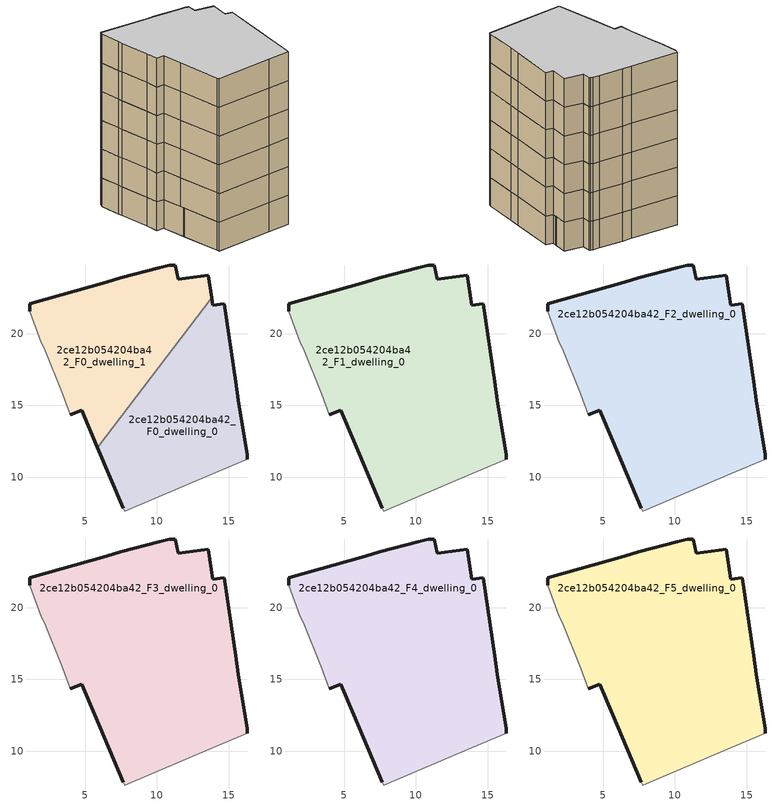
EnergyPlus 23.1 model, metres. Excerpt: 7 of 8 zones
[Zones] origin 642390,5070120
2ce12b054204ba42_F0_dwelling_0
 floor ground (EU_floor_Construction): 13.87,10.26 16.28,11.26 16.28,11.56 15.68,15.36 15.48,16.67 14.68,22.07 13.88,21.97 13.8,22.5 5.87,12.09 7.67,7.86 7.77,7.66 z0
 wall outside (EU_wall_Construction): 7.67,7.86 5.87,12.09 / 13.8,22.5 13.88,21.97 14.68,22.07 15.48,16.67 15.68,15.36 16.28,11.56 16.28,11.26 z0:3
 wall adiabatic (EU_wall_Construction): 16.28,11.26 13.87,10.26 7.77,7.66 7.67,7.86 z0:3
 wall to 2ce12b054204ba42_F0_dwelling_1 (EU_wall_Construction): 5.87,12.09 13.8,22.5 z0:3
2ce12b054204ba42_F0_dwelling_1
 floor ground (EU_floor_Construction): 5.87,12.09 13.8,22.5 13.58,24.07 11.47,23.77 11.28,24.77 11.18,24.77 10.88,24.77 10.17,24.57 7.47,23.87 6.47,23.57 1.17,22.07 1.17,21.57 1.97,19.37 2.17,18.97 3.47,15.77 3.97,14.37 4.77,14.67 z0
 wall outside (EU_wall_Construction): 1.17,21.57 1.17,22.07 6.47,23.57 7.47,23.87 10.17,24.57 10.88,24.77 11.18,24.77 11.28,24.77 11.47,23.77 13.58,24.07 13.8,22.5 / 5.87,12.09 4.77,14.67 3.97,14.37 z0:3
 wall adiabatic (EU_wall_Construction): 3.97,14.37 3.47,15.77 2.17,18.97 1.97,19.37 1.17,21.57 z0:3
2ce12b054204ba42_F1_dwelling_0
 floor to 2ce12b054204ba42_F0_dwelling_0 (EU_floor_Construction): 13.87,10.26 16.27,11.26 16.27,11.56 15.68,15.36 15.48,16.67 14.68,22.07 13.88,21.97 13.8,22.5 5.87,12.09 7.67,7.86 7.77,7.66 z3
 floor to 2ce12b054204ba42_F0_dwelling_1 (EU_floor_Construction): 5.87,12.09 13.8,22.5 13.58,24.07 11.47,23.77 11.27,24.77 11.18,24.77 10.88,24.77 10.17,24.57 7.47,23.87 6.47,23.57 1.17,22.07 1.17,21.57 1.97,19.37 2.17,18.97 3.47,15.77 3.97,14.37 4.77,14.67 5.67,12.57 5.8,12.24 z3
 wall outside (EU_wall_Construction): 7.67,7.86 5.67,12.57 4.77,14.67 3.97,14.37 / 1.17,21.57 1.17,22.07 6.47,23.57 7.47,23.87 10.17,24.57 10.88,24.77 11.18,24.77 11.28,24.77 11.47,23.77 13.58,24.07 13.88,21.97 14.68,22.07 15.48,16.67 15.68,15.36 16.28,11.56 16.28,11.26 z3:6
 wall adiabatic (EU_wall_Construction): 16.28,11.26 13.87,10.26 7.77,7.66 7.67,7.86 / 3.97,14.37 3.47,15.77 2.17,18.97 1.97,19.37 1.17,21.57 z3:6
2ce12b054204ba42_F2_dwelling_0
 floor to 2ce12b054204ba42_F1_dwelling_0 (EU_floor_Construction): 13.87,10.26 16.27,11.26 16.27,11.56 15.68,15.36 15.48,16.67 14.68,22.07 13.88,21.97 13.58,24.07 11.47,23.77 11.27,24.77 11.18,24.77 10.88,24.77 10.17,24.57 7.47,23.87 6.47,23.57 1.17,22.07 1.17,21.57 1.97,19.37 2.17,18.97 3.47,15.77 3.97,14.37 4.77,14.67 5.67,12.57 7.67,7.86 7.77,7.66 z6
 wall outside (EU_wall_Construction): 7.67,7.86 5.67,12.57 4.77,14.67 3.97,14.37 / 1.17,21.57 1.17,22.07 6.47,23.57 7.47,23.87 10.17,24.57 10.88,24.77 11.18,24.77 11.28,24.77 11.47,23.77 13.58,24.07 13.88,21.97 14.68,22.07 15.48,16.67 15.68,15.36 16.28,11.56 16.28,11.26 z6:9
 wall adiabatic (EU_wall_Construction): 16.28,11.26 13.87,10.26 7.77,7.66 7.67,7.86 / 3.97,14.37 3.47,15.77 2.17,18.97 1.97,19.37 1.17,21.57 z6:9
2ce12b054204ba42_F3_dwelling_0
 floor to 2ce12b054204ba42_F2_dwelling_0 (EU_floor_Construction): 13.87,10.26 16.27,11.26 16.27,11.56 15.68,15.36 15.48,16.67 14.68,22.07 13.88,21.97 13.58,24.07 11.47,23.77 11.27,24.77 11.18,24.77 10.88,24.77 10.17,24.57 7.47,23.87 6.47,23.57 1.17,22.07 1.17,21.57 1.97,19.37 2.17,18.97 3.47,15.77 3.97,14.37 4.77,14.67 5.67,12.57 7.67,7.86 7.77,7.66 z9
 wall outside (EU_wall_Construction): 7.67,7.86 5.67,12.57 4.77,14.67 3.97,14.37 / 1.17,21.57 1.17,22.07 6.47,23.57 7.47,23.87 10.17,24.57 10.88,24.77 11.18,24.77 11.28,24.77 11.47,23.77 13.58,24.07 13.88,21.97 14.68,22.07 15.48,16.67 15.68,15.36 16.28,11.56 16.28,11.26 z9:12
 wall adiabatic (EU_wall_Construction): 16.28,11.26 13.87,10.26 7.77,7.66 7.67,7.86 / 3.97,14.37 3.47,15.77 2.17,18.97 1.97,19.37 1.17,21.57 z9:12
2ce12b054204ba42_F4_dwelling_0
 floor to 2ce12b054204ba42_F3_dwelling_0 (EU_floor_Construction): 13.87,10.26 16.27,11.26 16.27,11.56 15.68,15.36 15.48,16.67 14.68,22.07 13.88,21.97 13.58,24.07 11.47,23.77 11.27,24.77 11.18,24.77 10.88,24.77 10.17,24.57 7.47,23.87 6.47,23.57 1.17,22.07 1.17,21.57 1.97,19.37 2.17,18.97 3.47,15.77 3.97,14.37 4.77,14.67 5.67,12.57 7.67,7.86 7.77,7.66 z12
 wall outside (EU_wall_Construction): 7.67,7.86 5.67,12.57 4.77,14.67 3.97,14.37 / 1.17,21.57 1.17,22.07 6.47,23.57 7.47,23.87 10.17,24.57 10.88,24.77 11.18,24.77 11.28,24.77 11.47,23.77 13.58,24.07 13.88,21.97 14.68,22.07 15.48,16.67 15.68,15.36 16.28,11.56 16.28,11.26 z12:15
 wall adiabatic (EU_wall_Construction): 16.28,11.26 13.87,10.26 7.77,7.66 7.67,7.86 / 3.97,14.37 3.47,15.77 2.17,18.97 1.97,19.37 1.17,21.57 z12:15
2ce12b054204ba42_F5_dwelling_0
 floor to 2ce12b054204ba42_F4_dwelling_0 (EU_floor_Construction): 13.87,10.26 16.27,11.26 16.27,11.56 15.68,15.36 15.48,16.67 14.68,22.07 13.88,21.97 13.58,24.07 11.47,23.77 11.27,24.77 11.18,24.77 10.88,24.77 10.17,24.57 7.47,23.87 6.47,23.57 1.17,22.07 1.17,21.57 1.97,19.37 2.17,18.97 3.47,15.77 3.97,14.37 4.77,14.67 5.67,12.57 7.67,7.86 7.77,7.66 z15
 wall outside (EU_wall_Construction): 7.67,7.86 5.67,12.57 4.77,14.67 3.97,14.37 / 1.17,21.57 1.17,22.07 6.47,23.57 7.47,23.87 10.17,24.57 10.88,24.77 11.18,24.77 11.28,24.77 11.47,23.77 13.58,24.07 13.88,21.97 14.68,22.07 15.48,16.67 15.68,15.36 16.28,11.56 16.28,11.26 z15:18
 wall adiabatic (EU_wall_Construction): 16.28,11.26 13.87,10.26 7.77,7.66 7.67,7.86 / 3.97,14.37 3.47,15.77 2.17,18.97 1.97,19.37 1.17,21.57 z15:18
 ceiling to 2ce12b054204ba42_F6_dwelling_0 (EU_floor_Construction): 13.58,24.07 13.88,21.97 14.68,22.07 15.48,16.67 15.68,15.36 16.27,11.56 16.27,11.26 13.87,10.26 7.77,7.66 7.67,7.86 5.67,12.57 4.77,14.67 3.97,14.37 3.47,15.77 2.17,18.97 1.97,19.37 1.17,21.57 1.17,22.07 6.47,23.57 7.47,23.87 10.17,24.57 10.88,24.77 11.18,24.77 11.27,24.77 11.47,23.77 z18
[Building]
EU S2 Campaign: North Axis=0; Terrain=City; Solar Distribution=FullExterior
[Site:Location]
Lyon-Bron: Latitude=45.75; Longitude=5; Time Zone=1; Elevation=198
[SizingPeriod:WeatherFileDays]
AnnualSizingPeriod: Begin Month=1; Begin Day of Month=1; End Month=12; End Day of Month=31; Day of Week for Start Day=Monday; Use Weather File Daylight Saving Period=No; Use Weather File Rain and Snow Indicators=No
[MATERIAL]
EU_InternalMass_Material: Roughness=MediumRough; Thickness=0.1; Conductivity=1; Density=1800; Specific Heat=900; Thermal Absorptance=0.9; Solar Absorptance=0.7; Visible Absorptance=0.7
[MATERIAL:NOMASS] Roughness=MediumRough; Thermal Absorptance=0.9; Solar Absorptance=0.7; Visible Absorptance=0.7
Name | Thermal Resistance
EU_wall_NoMass | 2.20426
EU_floor_NoMass | 2.14752
[CONSTRUCTION]
EU_wall_Construction: EU_wall_NoMass
EU_floor_Construction: EU_floor_NoMass
EU_InternalMass_Construction: EU_InternalMass_Material
[ZONE] Type=1; Multiplier=1; Ceiling Height=autocalculate; Floor Area=autocalculate; Part of Total Floor Area=Yes
Name | Volume
2ce12b054204ba42_F0_dwelling_0 | 251.832
2ce12b054204ba42_F1_dwelling_0 | 503.673
2ce12b054204ba42_F2_dwelling_0; 2ce12b054204ba42_F3_dwelling_0; 2ce12b054204ba42_F4_dwelling_0; 2ce12b054204ba42_F5_dwelling_0 | 503.676
2ce12b054204ba42_F0_dwelling_1 | 251.843
[INTERNALMASS] Construction=EU_InternalMass_Construction
Name | Zone or ZoneList | Surface Area
2ce12b054204ba42_F0_dwelling_0_EU_InternalMass | 2ce12b054204ba42_F0_dwelling_0 | 83.9445
2ce12b054204ba42_F0_dwelling_1_EU_InternalMass | 2ce12b054204ba42_F0_dwelling_1 | 83.9466
2ce12b054204ba42_F1_dwelling_0_EU_InternalMass | 2ce12b054204ba42_F1_dwelling_0 | 167.892
2ce12b054204ba42_F2_dwelling_0_EU_InternalMass | 2ce12b054204ba42_F2_dwelling_0 | 167.892
2ce12b054204ba42_F3_dwelling_0_EU_InternalMass | 2ce12b054204ba42_F3_dwelling_0 | 167.892
2ce12b054204ba42_F4_dwelling_0_EU_InternalMass | 2ce12b054204ba42_F4_dwelling_0 | 167.892
2ce12b054204ba42_F5_dwelling_0_EU_InternalMass | 2ce12b054204ba42_F5_dwelling_0 | 167.892
[OTHEREQUIPMENT] Fuel Type=Electricity; Design Level Calculation Method=Watts/Area; Power per Zone Floor Area=1; Fraction Latent=0; Fraction Radiant=0; Fraction Lost=0; Carbon Dioxide Generation Rate=0; EndUse Subcategory=EU_Step8_InternalGains
Name | Zone or ZoneList or Space or SpaceList | Schedule
EU_Step8_InternalGain_2ce12b054204ba42_F0_dwelling_0_f000 | 2ce12b054204ba42_F0_dwelling_0 | EU_Step8_GainSchedule_2ce12b054204ba42_F0_dwelling_0_f000
EU_Step8_InternalGain_2ce12b054204ba42_F0_dwelling_1_f000 | 2ce12b054204ba42_F0_dwelling_1 | EU_Step8_GainSchedule_2ce12b054204ba42_F0_dwelling_1_f000
EU_Step8_InternalGain_2ce12b054204ba42_F1_dwelling_0_f000 | 2ce12b054204ba42_F1_dwelling_0 | EU_Step8_GainSchedule_2ce12b054204ba42_F1_dwelling_0_f000
EU_Step8_InternalGain_2ce12b054204ba42_F2_dwelling_0_f000 | 2ce12b054204ba42_F2_dwelling_0 | EU_Step8_GainSchedule_2ce12b054204ba42_F2_dwelling_0_f000
EU_Step8_InternalGain_2ce12b054204ba42_F3_dwelling_0_f000 | 2ce12b054204ba42_F3_dwelling_0 | EU_Step8_GainSchedule_2ce12b054204ba42_F3_dwelling_0_f000
EU_Step8_InternalGain_2ce12b054204ba42_F4_dwelling_0_f000 | 2ce12b054204ba42_F4_dwelling_0 | EU_Step8_GainSchedule_2ce12b054204ba42_F4_dwelling_0_f000
EU_Step8_InternalGain_2ce12b054204ba42_F5_dwelling_0_f000 | 2ce12b054204ba42_F5_dwelling_0 | EU_Step8_GainSchedule_2ce12b054204ba42_F5_dwelling_0_f000
[ZONEVENTILATION:DESIGNFLOWRATE] Schedule=EU_AlwaysOn; Design Flow Rate Calculation Method=AirChanges/Hour; Air Changes per Hour=0.567084; Ventilation Type=Natural; Fan Pressure Rise=0; Fan Total Efficiency=1; Constant Term Coefficient=1; Temperature Term Coefficient=0; Velocity Term Coefficient=0; Velocity Squared Term Coefficient=0; Minimum Indoor Temperature=-100; Maximum Indoor Temperature=100; Delta Temperature=-100; Minimum Outdoor Temperature=-100; Maximum Outdoor Temperature=100; Maximum Wind Speed=40
Name | Zone or ZoneList or Space or SpaceList
EU_ConstantAir_2ce12b054204ba42_F0_dwelling_0 | 2ce12b054204ba42_F0_dwelling_0
EU_ConstantAir_2ce12b054204ba42_F0_dwelling_1 | 2ce12b054204ba42_F0_dwelling_1
EU_ConstantAir_2ce12b054204ba42_F1_dwelling_0 | 2ce12b054204ba42_F1_dwelling_0
EU_ConstantAir_2ce12b054204ba42_F2_dwelling_0 | 2ce12b054204ba42_F2_dwelling_0
EU_ConstantAir_2ce12b054204ba42_F3_dwelling_0 | 2ce12b054204ba42_F3_dwelling_0
EU_ConstantAir_2ce12b054204ba42_F4_dwelling_0 | 2ce12b054204ba42_F4_dwelling_0
EU_ConstantAir_2ce12b054204ba42_F5_dwelling_0 | 2ce12b054204ba42_F5_dwelling_0
[HVACTEMPLATE:THERMOSTAT] Constant Heating Setpoint=20; Constant Cooling Setpoint=50
EU_HeatOnly_2ce12b054204ba42_F0_dwelling_0; EU_HeatOnly_2ce12b054204ba42_F0_dwelling_1; EU_HeatOnly_2ce12b054204ba42_F1_dwelling_0; EU_HeatOnly_2ce12b054204ba42_F2_dwelling_0; EU_HeatOnly_2ce12b054204ba42_F3_dwelling_0; EU_HeatOnly_2ce12b054204ba42_F4_dwelling_0; EU_HeatOnly_2ce12b054204ba42_F5_dwelling_0; EU_HeatOnly_2ce12b054204ba42_F6_dwelling_0
[HVACTEMPLATE:ZONE:IDEALLOADSAIRSYSTEM] System Availability Schedule=EU_AlwaysOn; Maximum Heating Supply Air Temperature=50; Minimum Cooling Supply Air Temperature=13; Maximum Heating Supply Air Humidity Ratio=0.0156; Minimum Cooling Supply Air Humidity Ratio=0.0077; Heating Limit=NoLimit; Cooling Limit=NoLimit; Heating Availability Schedule=EU_AlwaysOn; Cooling Availability Schedule=EU_CoolingOff; Dehumidification Control Type=ConstantSensibleHeatRatio; Cooling Sensible Heat Ratio=0.7; Dehumidification Setpoint=60; Humidification Control Type=None; Humidification Setpoint=30; Outdoor Air Method=None; Outdoor Air Flow Rate per Person=0.00944; Outdoor Air Flow Rate per Zone Floor Area=0; Outdoor Air Flow Rate per Zone=0; Demand Controlled Ventilation Type=None; Outdoor Air Economizer Type=NoEconomizer; Heat Recovery Type=None; Sensible Heat Recovery Effectiveness=0.7; Latent Heat Recovery Effectiveness=0.65
Name | Template Thermostat
2ce12b054204ba42_F0_dwelling_0 | EU_HeatOnly_2ce12b054204ba42_F0_dwelling_0
2ce12b054204ba42_F0_dwelling_1 | EU_HeatOnly_2ce12b054204ba42_F0_dwelling_1
2ce12b054204ba42_F1_dwelling_0 | EU_HeatOnly_2ce12b054204ba42_F1_dwelling_0
2ce12b054204ba42_F2_dwelling_0 | EU_HeatOnly_2ce12b054204ba42_F2_dwelling_0
2ce12b054204ba42_F3_dwelling_0 | EU_HeatOnly_2ce12b054204ba42_F3_dwelling_0
2ce12b054204ba42_F4_dwelling_0 | EU_HeatOnly_2ce12b054204ba42_F4_dwelling_0
2ce12b054204ba42_F5_dwelling_0 | EU_HeatOnly_2ce12b054204ba42_F5_dwelling_0
[SIZING:ZONE] Zone Cooling Design Supply Air Temperature Input Method=SupplyAirTemperature; Zone Cooling Design Supply Air Temperature=13; Zone Heating Design Supply Air Temperature Input Method=SupplyAirTemperature; Zone Heating Design Supply Air Temperature=50; Zone Cooling Design Supply Air Humidity Ratio=0.008; Zone Heating Design Supply Air Humidity Ratio=0.008; Cooling Design Air Flow Method=DesignDay; Cooling Design Air Flow Rate=0; Cooling Minimum Air Flow per Zone Floor Area=0.000762; Cooling Minimum Air Flow=0; Cooling Minimum Air Flow Fraction=0.2; Heating Design Air Flow Method=DesignDay; Heating Design Air Flow Rate=0; Heating Maximum Air Flow per Zone Floor Area=0.002032; Heating Maximum Air Flow=0.141576; Heating Maximum Air Flow Fraction=0.3; Account for Dedicated Outdoor Air System=No; Dedicated Outdoor Air System Control Strategy=NeutralSupplyAir; Dedicated Outdoor Air Low Setpoint Temperature for Design=autosize; Dedicated Outdoor Air High Setpoint Temperature for Design=autosize; Zone Load Sizing Method=Sensible Load Only No Latent Load; Zone Latent Cooling Design Supply Air Humidity Ratio Input Method=HumidityRatioDifference; Zone Cooling Design Supply Air Humidity Ratio Difference=0.005; Zone Latent Heating Design Supply Air Humidity Ratio Input Method=HumidityRatioDifference; Zone Humidification Design Supply Air Humidity Ratio Difference=0.005
2ce12b054204ba42_F0_dwelling_0; 2ce12b054204ba42_F0_dwelling_1; 2ce12b054204ba42_F1_dwelling_0; 2ce12b054204ba42_F2_dwelling_0; 2ce12b054204ba42_F3_dwelling_0; 2ce12b054204ba42_F4_dwelling_0; 2ce12b054204ba42_F5_dwelling_0
[SCHEDULE:CONSTANT]
Name | Hourly Value
EU_AlwaysOn | 1
EU_CoolingOff | 0
[SCHEDULE:FILE] Column Number=1; Rows to Skip at Top=0; Number of Hours of Data=8760; Column Separator=Comma; Interpolate to Timestep=No; Minutes per Item=60; Adjust Schedule for Daylight Savings=Yes
Name | File
EU_Step8_GainSchedule_2ce12b054204ba42_F0_dwelling_0_f000 | ../../schedules/2ce12b054204ba42/2ce12b054204ba42_F0_dwelling_0_f000_gain.csv
EU_Step8_GainSchedule_2ce12b054204ba42_F0_dwelling_1_f000 | ../../schedules/2ce12b054204ba42/2ce12b054204ba42_F0_dwelling_1_f000_gain.csv
EU_Step8_GainSchedule_2ce12b054204ba42_F1_dwelling_0_f000 | ../../schedules/2ce12b054204ba42/2ce12b054204ba42_F1_dwelling_0_f000_gain.csv
EU_Step8_GainSchedule_2ce12b054204ba42_F2_dwelling_0_f000 | ../../schedules/2ce12b054204ba42/2ce12b054204ba42_F2_dwelling_0_f000_gain.csv
EU_Step8_GainSchedule_2ce12b054204ba42_F3_dwelling_0_f000 | ../../schedules/2ce12b054204ba42/2ce12b054204ba42_F3_dwelling_0_f000_gain.csv
EU_Step8_GainSchedule_2ce12b054204ba42_F4_dwelling_0_f000 | ../../schedules/2ce12b054204ba42/2ce12b054204ba42_F4_dwelling_0_f000_gain.csv
EU_Step8_GainSchedule_2ce12b054204ba42_F5_dwelling_0_f000 | ../../schedules/2ce12b054204ba42/2ce12b054204ba42_F5_dwelling_0_f000_gain.csv
